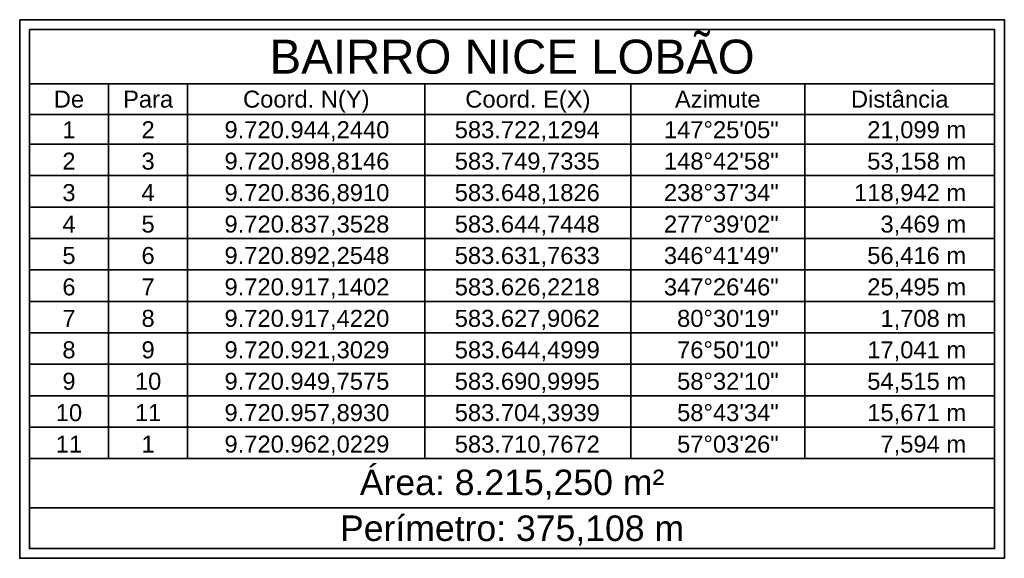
# Model space of a CAD drawing. Extents: x 583390 to 583754, y 9720820 to 9720967.
# Drawn here: x 583390.1 to 583518.9, y 9720820.1 to 9720890.5 of the extents above; entities that cross this region are included whole.
import ezdxf
from ezdxf.enums import TextEntityAlignment as Align

# ---------------------------------------------------------------- set-up
doc = ezdxf.new("R2010")
doc.units = 0
doc.layers.get('0').update_dxf_attribs({"lineweight": 0})
doc.layers.add('ROTEIRO_PERIMETRICO', color=7, linetype='Continuous')
doc.styles.get("Standard").update_dxf_attribs({"font": 'arial.ttf', "height": 1})

# ---------------------------------------------------------------- blocks, each defined once
blk = doc.blocks.new('TABELA_ROTEIRO6112024162212')
at = {"color": 7, "transparency": 33554687}
for p, q in [((0, -8), (142.09, -8)), ((11.65, -8), (11.65, -63.12)), ((23.29, -8), (23.29, -63.12)), ((58.23, -8), (58.23, -63.12)), ((88.52, -8), (88.52, -63.12)), ((114.14, -8), (114.14, -63.12)), ((0, -12.5), (142.09, -12.5)), ((0, -16.88), (142.09, -16.88)), ((0, -21.5), (142.09, -21.5)), ((0, -26.12), (142.09, -26.12)), ((0, -30.75), (142.09, -30.75)), ((0, -35.38), (142.09, -35.38)), ((0, -40), (142.09, -40)), ((0, -44.62), (142.09, -44.62)), ((0, -49.25), (142.09, -49.25)), ((0, -53.88), (142.09, -53.88)), ((0, -58.5), (142.09, -58.5)), ((0, -63.12), (142.09, -63.12)), ((0, -70.38), (142.09, -70.38))]:
    blk.add_line(p, q, dxfattribs=at)
for points in [[(-1.43, 1.43), (-1.43, -77.8), (143.52, -77.8), (143.52, 1.43)], [(0, 0), (0, -76.38), (142.09, -76.38), (142.09, 0)]]:
    blk.add_lwpolyline(points, close=True, dxfattribs=at)
at = {"transparency": 33554687}
for s, height, p in [('BAIRRO NICE LOBÃO', 5, (71.05, -6.5)), ('De', 2.5, (5.82, -11.5)), ('Para', 2.5, (17.47, -11.5)), ('Coord. N(Y)', 2.5, (40.76, -11.5)), ('Coord. E(X)', 2.5, (73.38, -11.5)), ('Azimute', 2.5, (101.33, -11.5)), ('Distância', 2.5, (128.12, -11.5)), ('1', 2.5, (5.82, -16)), ('2', 2.5, (17.47, -16)), ('2', 2.5, (5.82, -20.62)), ('3', 2.5, (17.47, -20.62)), ('3', 2.5, (5.82, -25.25)), ('4', 2.5, (17.47, -25.25)), ('4', 2.5, (5.82, -29.88)), ('5', 2.5, (17.47, -29.88)), ('5', 2.5, (5.82, -34.5)), ('6', 2.5, (17.47, -34.5)), ('6', 2.5, (5.82, -39.12)), ('7', 2.5, (17.47, -39.12)), ('7', 2.5, (5.82, -43.75)), ('8', 2.5, (17.47, -43.75)), ('8', 2.5, (5.82, -48.38)), ('9', 2.5, (17.47, -48.38)), ('9', 2.5, (5.82, -53)), ('10', 2.5, (17.47, -53)), ('10', 2.5, (5.82, -57.62)), ('11', 2.5, (17.47, -57.62)), ('11', 2.5, (5.82, -62.25)), ('1', 2.5, (17.47, -62.25)), ('Área: 8.215,250 m²', 3.75, (71.05, -68.5)), ('Perímetro: 375,108 m', 3.75, (71.05, -75.25))]:
    blk.add_text(s, height=height, dxfattribs=at).set_placement(p, align=Align.CENTER)
for s, p in [('9.720.944,2440', (52.99, -16)), ('583.722,1294', (83.97, -16)), ('147°25\'05"', (110.3, -16)), ('21,099 m', (137.9, -16)), ('9.720.898,8146', (52.99, -20.62)), ('583.749,7335', (83.97, -20.62)), ('148°42\'58"', (110.3, -20.62)), ('53,158 m', (137.9, -20.62)), ('9.720.836,8910', (52.99, -25.25)), ('583.648,1826', (83.97, -25.25)), ('238°37\'34"', (110.3, -25.25)), ('118,942 m', (137.9, -25.25)), ('9.720.837,3528', (52.99, -29.88)), ('583.644,7448', (83.97, -29.88)), ('277°39\'02"', (110.3, -29.88)), ('3,469 m', (137.9, -29.88)), ('9.720.892,2548', (52.99, -34.5)), ('583.631,7633', (83.97, -34.5)), ('346°41\'49"', (110.3, -34.5)), ('56,416 m', (137.9, -34.5)), ('9.720.917,1402', (52.99, -39.12)), ('583.626,2218', (83.97, -39.12)), ('347°26\'46"', (110.3, -39.12)), ('25,495 m', (137.9, -39.12)), ('9.720.917,4220', (52.99, -43.75)), ('583.627,9062', (83.97, -43.75)), ('80°30\'19"', (110.3, -43.75)), ('1,708 m', (137.9, -43.75)), ('9.720.921,3029', (52.99, -48.38)), ('583.644,4999', (83.97, -48.38)), ('76°50\'10"', (110.3, -48.38)), ('17,041 m', (137.9, -48.38)), ('9.720.949,7575', (52.99, -53)), ('583.690,9995', (83.97, -53)), ('58°32\'10"', (110.3, -53)), ('54,515 m', (137.9, -53)), ('9.720.957,8930', (52.99, -57.62)), ('583.704,3939', (83.97, -57.62)), ('58°43\'34"', (110.3, -57.62)), ('15,671 m', (137.9, -57.62)), ('9.720.962,0229', (52.99, -62.25)), ('583.710,7672', (83.97, -62.25)), ('57°03\'26"', (110.3, -62.25)), ('7,594 m', (137.9, -62.25))]:
    blk.add_text(s, height=2.5, dxfattribs=at).set_placement(p, align=Align.RIGHT)

msp = doc.modelspace()

# ---------------------------------------------------------------- block references
at = {"layer": 'ROTEIRO_PERIMETRICO', "transparency": 33554687, "xscale": 0.888548199611629, "yscale": 0.888548199611629, "zscale": 0.888548199611629}
msp.add_blockref('TABELA_ROTEIRO6112024162212', (583391.37, 9720889.22), dxfattribs=at)

doc.saveas('drawing.dxf')
